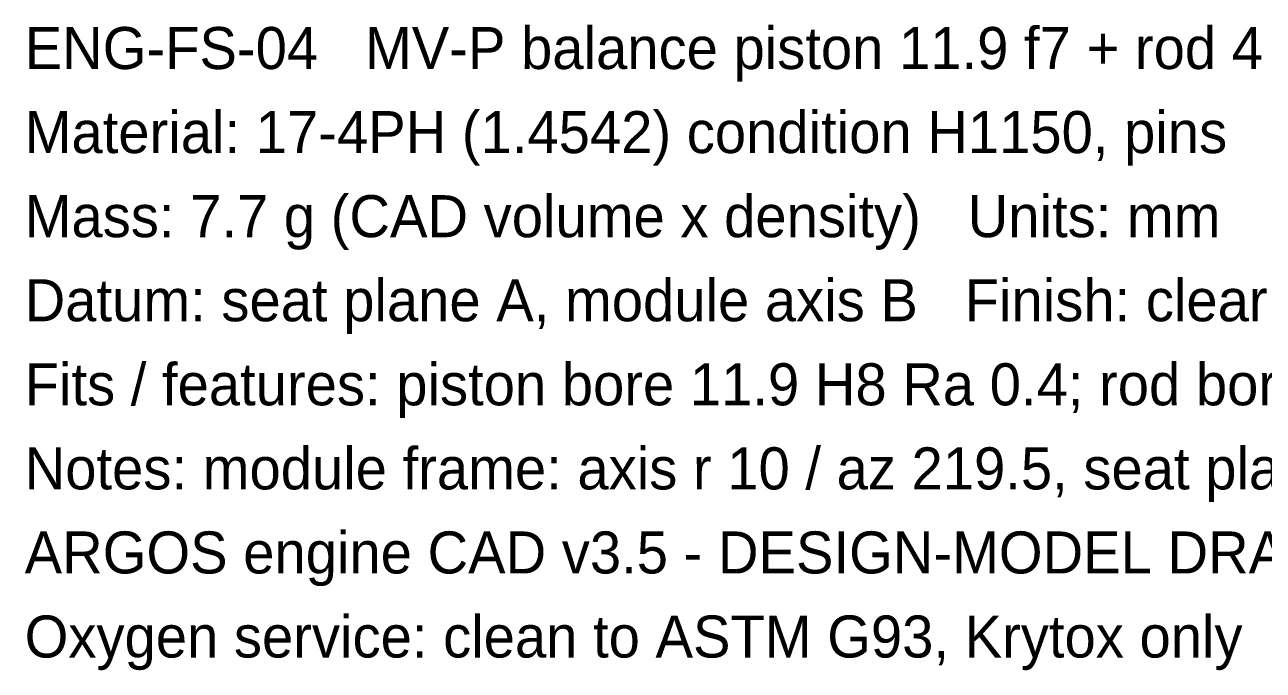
# Model space of a CAD drawing. Header units: millimetres. Extents: x 0 to 258, y -49 to 96.
# Drawn here: x 0 to 59, y -48.6 to -17.9 of the extents above; entities that cross this region are included whole.
import ezdxf

# ---------------------------------------------------------------- set-up
doc = ezdxf.new("R2010")
doc.units = ezdxf.units.MM

msp = doc.modelspace()

# ---------------------------------------------------------------- texts
for s, p in [('ENG-FS-04   MV-P balance piston 11.9 f7 + rod 4 h7 (one piece), seal groove, cross hole 1.2 into the balance chamber', (0, -20)), ('Material: 17-4PH (1.4542) condition H1150, pins   Process: CNC lathe, rod ground', (0, -24)), ('Mass: 7.7 g (CAD volume x density)   Units: mm   Frame: modelling frame (+Z forward)   Bounding box: 11.85 x 11.85 x 38.70', (0, -28)), ('Datum: seat plane A, module axis B   Finish: clear anodise (6061) / passivate (316L, 17-4PH); oxygen-clean wetted parts   Heat treatment: n/a', (0, -32)), ('Fits / features: piston bore 11.9 H8 Ra 0.4; rod bore 4.05 +0.02/0; seat counterbore 16 H7; 1/4-18 NPT, 1/8-27 NPT', (0, -36)), ('Notes: module frame: axis r 10 / az 219.5, seat plane z 279.5 (lead Option A, zone top); oxygen-clean ASTM G93, Krytox only', (0, -40)), ('ARGOS engine CAD v3.5 - DESIGN-MODEL DRAWING generated from the solid; dimensions from the model; general tolerances ISO 2768-m unless a fit is listed; NOT released for fabrication (Mechanical, 2026-10-13)', (0, -44)), ('Oxygen service: clean to ASTM G93, Krytox only', (0, -48))]:
    msp.add_text(s, height=2).set_placement(p)

doc.saveas('drawing.dxf')
